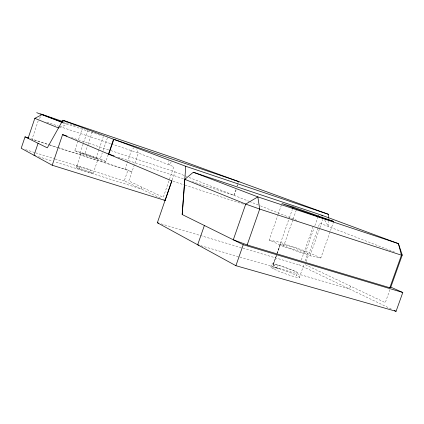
<?xml version="1.0" encoding="UTF-8"?>
<svg xmlns="http://www.w3.org/2000/svg" width="424" height="424" viewBox="0 0 424 424"><rect width="100%" height="100%" fill="white"/><g stroke="black" fill="none" stroke-linecap="round" stroke-linejoin="round"><path stroke-width="0.32" stroke-dasharray="2.12 1.59" d="M38.229 120.729L31.959 139.337L48.299 144.611M108.205 154.633L105.873 161.48L95.866 158.603L80.051 153.117L74.762 150.684L82.346 128.318M80.051 153.117L87.773 130.364M76.219 167.623L76.85 165.758M76.898 165.773L81.233 153M79.124 169.012L79.76 167.136A8.931 0.472 18.7 0 1 78.901 166.139A8.931 0.472 18.7 0 1 90.821 170.109L90.19 171.959A8.931 0.493 18.7 0 1 91.112 173.008A8.931 0.493 18.7 0 1 79.124 169.012A8.931 0.493 18.7 0 1 78.27 167.994A8.931 0.493 18.7 0 1 90.19 171.959M74.762 150.684L84.917 153.636L87.826 145.072M88.033 144.462L92.188 132.23M95.866 158.603L99.009 149.37M99.216 148.755L103.403 136.448M93.174 173.368L98.145 158.762A8.936 0.339 18.8 0 0 85.558 154.166A8.936 0.339 18.8 0 0 85.362 154.718A8.936 0.339 18.8 0 0 98.145 158.762M105.873 161.48L100.228 158.942L102.311 152.826M103.143 150.377L107.728 136.91M57.722 147.653L124.963 169.362L127.105 163.102M127.322 162.472L131.387 150.573L133.74 147.859M160.479 198.225L124.269 180.841L127.942 170.093L58.925 147.801M141.844 187.154L141.219 188.977L54.818 161.82M172.218 179.935L175.001 171.847L110.94 150.637M233.815 195.263L235.771 189.645M237.069 185.903L237.504 184.657M237.721 184.032L238.373 182.161M236.157 189.798L234.207 195.416L192.454 181.668M237.461 186.051L237.896 184.8M276.893 254.029L273.31 264.359L276.358 255.757M277.105 253.419L280.476 243.699M333.714 221.455L320.83 257.972L310.013 255.789L283.486 246.545L269.203 239.984L278.059 214.677M278.276 214.062L281.732 204.188M269.203 239.984L280.73 242.502L289.248 218.217M289.465 217.597L292.306 209.504M273.756 268.938L274.826 265.89A14.708 1.256 19.8 0 1 278.775 265.53A14.708 1.256 19.8 0 1 297.356 272.383L296.296 275.388L297.097 275.78A14.708 1.309 19.8 0 1 293.403 276.406A14.708 1.309 19.8 0 1 274.089 269.113L272.982 268.551A14.67 1.304 19.8 0 1 276.92 268.053A14.67 1.304 19.8 0 1 295.957 275.213L296.296 275.388M283.486 246.545L292.899 219.712M293.122 219.086L296.625 209.101M275.054 267.539L277.005 268.079L278.049 265.095M391.288 309.032L299.588 265.011L300.24 263.161M301.321 260.076L313.034 226.803M320.83 257.972L305.868 251.257L313.988 228.186M314.868 225.695L317.942 216.966M299.328 277.614L304.077 264.12M305.158 261.057L307.75 253.695M306.223 261.523L319.738 223.151L394.871 252.201M310.013 255.789L322.791 219.526M277.227 253.303L280.487 244.092L277.227 253.229M273.098 264.809L276.358 255.667M350.51 286.142L349.503 288.972L239.592 256.981M389.916 289.624L385.278 302.635L305.132 264.618M270.772 267.003L271.832 263.982M171.36 161.703L169.218 164.947L168.121 160.601M39.352 118.497L41.123 116.012M59.657 127.497L67.623 124.237L101.94 135.834M200.838 245.703L238.961 256.801M161.168 223.867L299.588 265.011M277.005 268.079L279.199 268.742M38.425 156.663L52.295 161.025M25.599 149.661L35.028 152.64M35.653 152.841L54.511 158.799M55.136 158.995L124.269 180.841M30.687 138.68L49.513 144.759M50.138 144.96L58.295 147.6M48.924 144.812L57.097 147.451M173.024 181.292L184.323 184.965M184.954 185.171L243.97 204.352M117.883 157.161L184.037 178.928M71.37 137.53L110.309 150.425M46.794 122.218L58.698 126.209M59.323 126.421L110.712 143.641M111.337 143.853L138.372 153.022L173.803 166.722L163.272 197.319L128.806 180.969L138.372 153.022L136.586 148.957M62.81 121.508L75.541 125.748M84.917 153.636L100.228 158.942M280.73 242.502L305.868 251.257M124.963 169.362L131.922 171.863L127.942 170.093M64.596 123.082L67.623 124.237M175.001 171.847L184.191 175.504M184.806 175.748L186.645 176.479M189.093 177.455L248.872 201.257M249.482 201.501L258.036 204.903M260.484 205.879L297.15 220.475M274.773 265.864L274.095 265.53A14.676 1.256 19.8 0 1 277.964 265.074A14.676 1.256 19.8 0 1 297.017 272.213L297.335 272.372M324.763 220.183L328.446 226.517L328.441 221.381M286.354 246.763A14.723 0.896 19.6 0 0 307.919 253.658A14.723 0.896 19.6 0 0 287.944 245.676A14.723 0.896 19.6 0 0 286.354 246.763"/><path stroke-width="0.64" d="M52.221 165.238L62.577 134.62L171.768 180.884L157.357 222.738L235.903 265.694L396.064 311.327L402.8 292.491L243.228 244.706L182.172 214.523L185.765 166.293L62.826 120.246L47.308 147.859L25.043 136.857L21.2 148.273L52.221 165.238L165.148 200.467L172.006 180.555M182.203 214.533L184.827 179.331L193.328 172.245L321.896 215.26L398.422 243.641L402.254 255.057L390.801 287.149L389.82 287.748L247.171 244.95L233.301 239.788L245.729 204.098L257.85 196.884L398.422 243.641L401.443 255.179L389.82 287.748M28.079 138.351L34.821 118.323L42.188 114.522L62.174 122.154M108.788 154.198L113.844 139.353M204.384 225.499L197.663 244.781L198.936 245.152M235.903 265.694L243.228 244.706M247.171 244.95L259.695 209.074L257.85 196.884L193.328 172.245M292.74 208.258L293.175 207.013L333.714 221.455L323.226 218.296L296.625 209.101L281.949 203.568L293.175 207.013M317.942 216.966L318.382 215.721M59.09 127.73L58.523 127.963L34.821 118.323M402.254 255.057L401.443 255.179L259.695 209.074L245.729 204.098L184.827 179.331M157.357 222.738L158.629 223.114M35.272 155.672L34.01 155.274L38.075 143.296M25.043 136.857L28.806 138.07M114.12 155.926L108.48 154.071L113.537 139.236L238.982 181.679M62.577 134.62L66.971 136.078M185.765 166.293L328.436 214.321L328.441 218.174M62.826 120.246L173.861 157.919L328.436 214.321M40.529 113.892L62.81 121.508M36.724 112.673L64.172 123.177M390.801 287.149L402.8 292.491M163.982 199.905L165.148 200.467M394.272 310.469L396.064 311.327M321.896 215.26L322.309 215.964"/></g></svg>
